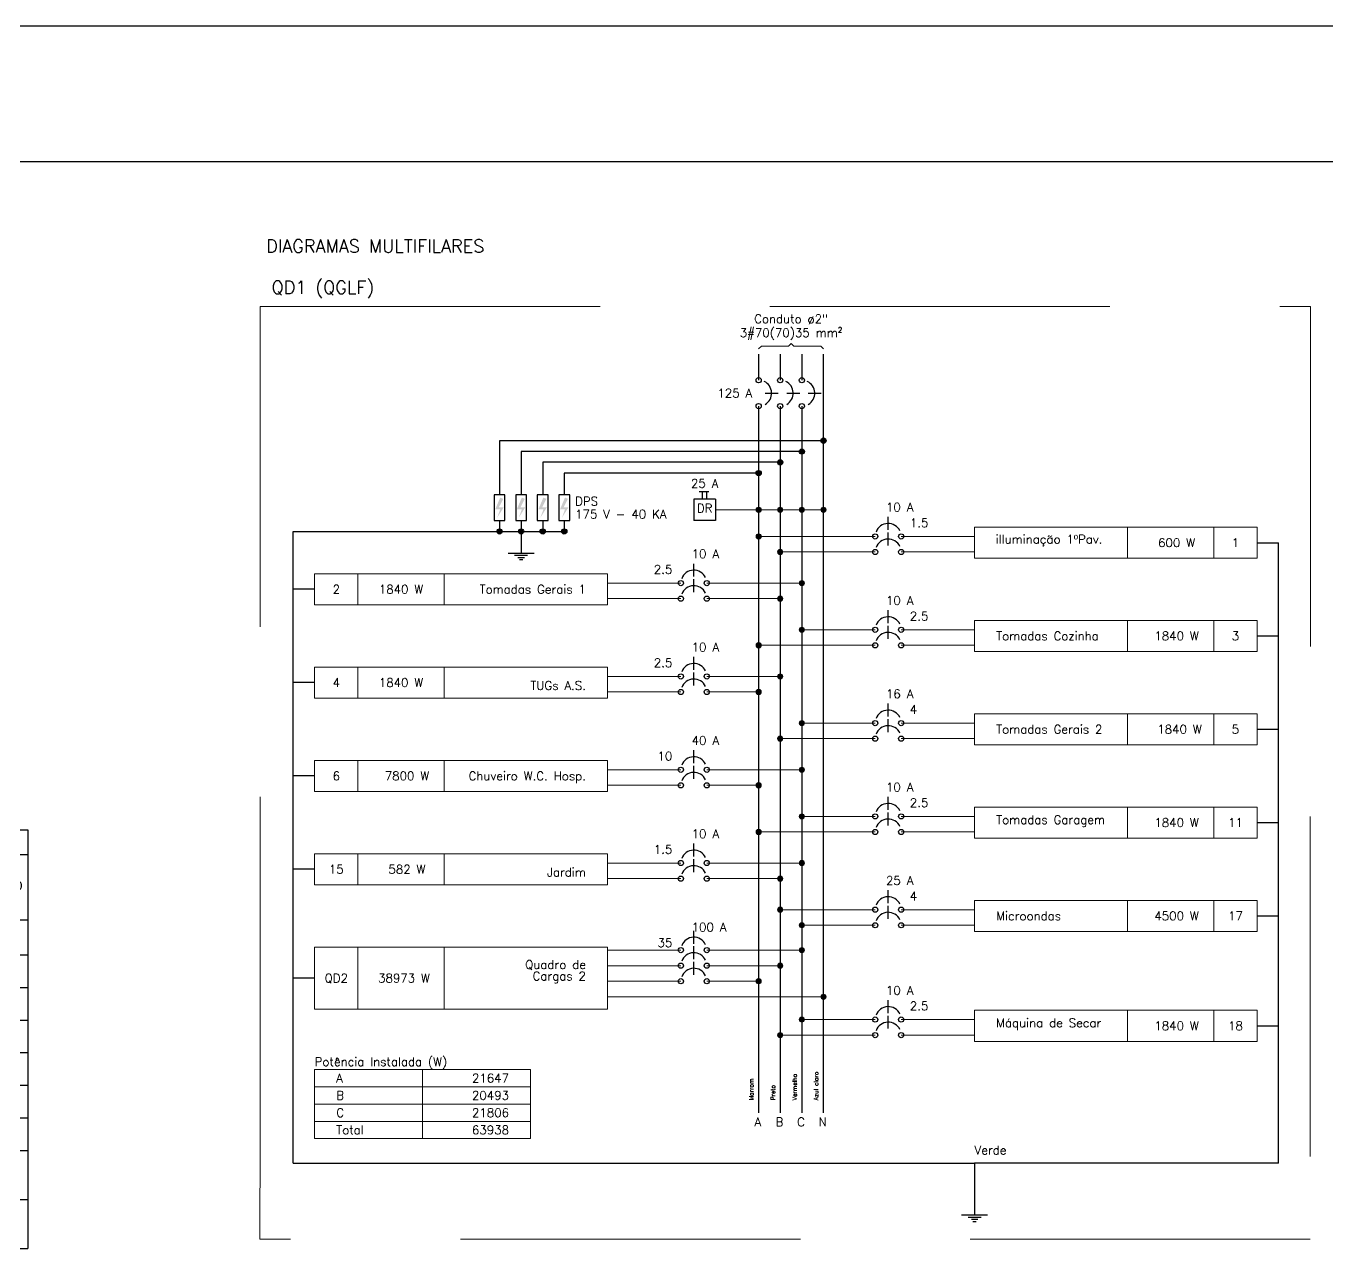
# Model space of a CAD drawing. Header units: metres. Extents: x 134.3 to 218.4, y -41.5 to 17.9.
# Drawn here: x 157.08 to 166.64, y 8.9 to 17.95 of the extents above; entities that cross this region are included whole.
import ezdxf

# ---------------------------------------------------------------- set-up
doc = ezdxf.new("R2010")
doc.units = ezdxf.units.M
doc.header["$MEASUREMENT"] = 0
doc.linetypes.add('Dashed', pattern=[0.75, 0.5, -0.25])
doc.layers.add('A-TEXTO', color=7, linetype='Continuous')
doc.layers.add('FORMATO', color=7, linetype='Continuous')
for name, color, linetype, lineweight in [('DI-Barramento Fase 1', 2, 'Continuous', 30), ('DI-Barramento Fase 2', 2, 'Continuous', 30), ('DI-Barramento Fase 3', 2, 'Continuous', 30), ('DI-Barramento Neutro', 4, 'Continuous', 30), ('DI-Barramento Terra', 3, 'Continuous', 30), ('DI-Disjuntor', 8, 'Continuous', 30), ('DI-Linhas do diagrama', 9, 'Continuous', 20), ('DI-Pontilhado', 7, 'Continuous', 20), ('DI-Textos do diagrama', 7, 'Continuous', 20), ('DI-Título do diagrama', 122, 'Continuous', 30), ('DI-Título do quadro', 122, 'Continuous', 30)]:
    doc.layers.add(name, color=color, linetype=linetype, lineweight=lineweight)
doc.styles.add('Roman', font='romans')
doc.styles.add('RomanD', font='RomanD')
doc.styles.add('ROMANS', font='romans')

# ---------------------------------------------------------------- blocks, each defined once
blk = doc.blocks.new('FOLHA A1')
at = {"layer": 'FORMATO', "color": 2}
blk.add_lwpolyline([(-841, 594), (-841, 0), (0, 0), (0, 594)], close=True, dxfattribs=at)
at = {"layer": 'FORMATO', "color": 6}
blk.add_lwpolyline([(-816, 10), (-10, 10), (-10, 584), (-816, 584)], close=True, dxfattribs=at)
blk = doc.blocks.new('*T115')
at = {"layer": 'A-TEXTO', "color": 0, "linetype": 'ByBlock', "lineweight": -2, "transparency": 16777216}
for p, q in [((0, 0), (19.0549, 0)), ((0, 0), (0, -3.0781)), ((19.0549, 0), (19.0549, -3.0781)), ((0, -0.1813), (19.0549, -0.1813)), ((0.5741, -0.1813), (0.5741, -2.7181)), ((3.2768, -0.1813), (3.2768, -3.0781)), ((4.2768, -0.1813), (4.2768, -3.0781)), ((5.2768, -0.1813), (5.2768, -3.0781)), ((6.2768, -0.1813), (6.2768, -3.0781)), ((7.2768, -0.1813), (7.2768, -3.0781)), ((8.3008, -0.1813), (8.3008, -3.0781)), ((9.3248, -0.1813), (9.3248, -3.0781)), ((10.3488, -0.1813), (10.3488, -3.0781)), ((11.3728, -0.1813), (11.3728, -3.0781)), ((12.3488, -0.1813), (12.3488, -3.0781)), ((13.3728, -0.1813), (13.3728, -3.0781)), ((14.3968, -0.1813), (14.3968, -3.0781)), ((15.4208, -0.1813), (15.4208, -3.0781)), ((16.4448, -0.1813), (16.4448, -3.0781)), ((17.3069, -0.1813), (17.3069, -3.0781)), ((18.1689, -0.1813), (18.1689, -3.0781)), ((0, -0.6613), (19.0549, -0.6613)), ((0, -0.9181), (19.0549, -0.9181)), ((0, -1.1581), (19.0549, -1.1581)), ((0, -1.3981), (19.0549, -1.3981)), ((0, -1.6381), (19.0549, -1.6381)), ((0, -1.8781), (19.0549, -1.8781)), ((0, -2.1181), (19.0549, -2.1181)), ((0, -2.3581), (19.0549, -2.3581)), ((0, -2.7181), (19.0549, -2.7181)), ((0, -3.0781), (19.0549, -3.0781))]:
    blk.add_line(p, q, dxfattribs=at)
at = {"layer": 'A-TEXTO', "color": 0, "transparency": 16777216}
for s, insert, char_height, width, attachment_point in [('QUADRO DE CARGAS 2 (QD2)', (9.5275, -0.0907), 0.1, 19.006915, 5), ('ESQUEMA', (3.7768, -0.4213), 0.072, 0.952, 5), ('MÉTODO DE INSTALAÇÃO', (4.7768, -0.4213), 0.072, 0.952, 5), ('POTÊNCIA (VA)^J', (5.7768, -0.4213), 0.072, 0.952, 5), ('POTÊNCIA (W)', (6.7768, -0.4213), 0.072, 0.952, 5), ('POTÊNCIA A', (8.8128, -0.4213), 0.072, 0.976, 5), ('POTÊNCIA B', (9.8368, -0.4213), 0.072, 0.976, 5), ('POTÊNCIA C', (10.8608, -0.4213), 0.072, 0.976, 5), ('TENSÃO(V)^J', (11.8608, -0.4213), 0.072, 0.928, 5), ('CORRENTE(A)^J', (15.9328, -0.4213), 0.072, 0.976, 5), ('CORRENTE CORRIGIDA (A)', (16.8758, -0.4213), 0.072, 0.814029, 5), ('SEÇÃO DO CABO', (18.6119, -0.4213), 0.072, 0.838029, 5), ('CIRCUITO', (0.2871, -0.4213), 0.072, 0.526124, 5), ('FASES', (7.7888, -0.4213), 0.072, 0.976, 5), ('CORRENTE FASE A', (12.8608, -0.4213), 0.072, 0.976, 5), ('CORRENTE FASE B', (13.8848, -0.4213), 0.072, 0.976, 5), ('CORRENTE FASE C', (14.9088, -0.4213), 0.072, 0.976, 5), ('DISJUNTOR', (17.7379, -0.4213), 0.072, 0.814029, 5), ('7', (0.2871, -0.7897), 0.072, 0.526124, 5), ('TOMADAS QUARTOS SEGUNDO PAVIMENTO^J', (1.9255, -0.7897), 0.072, 2.654705, 5), ('2F+T', (3.7768, -0.7897), 0.072, 0.952, 5), ('B1', (4.7768, -0.7897), 0.072, 0.952, 5), ('2000^J', (5.7768, -0.7897), 0.072, 0.952, 5), ('1840', (6.7768, -0.7897), 0.072, 0.952, 5), ('A+B', (7.7888, -0.7897), 0.072, 0.976, 5), ('920', (8.8128, -0.7897), 0.072, 0.976, 5), ('920', (9.8368, -0.7897), 0.072, 0.976, 5), ('220', (11.8608, -0.7897), 0.072, 0.928, 5), ('9,090909091^J', (12.8608, -0.7897), 0.072, 0.976, 5), ('9,090909091^J', (13.8848, -0.7897), 0.072, 0.976, 5), ('9,090909091^J', (15.9328, -0.7897), 0.072, 0.976, 5), ('14.927600', (16.8758, -0.7897), 0.072, 0.814029, 5), ('10', (17.7379, -0.7897), 0.072, 0.814029, 5), ('2.500000', (18.6119, -0.7897), 0.072, 0.838029, 5), ('B+C', (7.7888, -0.9421), 0.072, 0.976, 2), ('8', (0.2871, -1.0381), 0.072, 0.526124, 5), ('TOMADAS SUITE CASAL^J', (1.9255, -1.0381), 0.072, 2.654705, 5), ('2F+T', (3.7768, -1.0381), 0.072, 0.952, 5), ('B1', (4.7768, -1.0381), 0.072, 0.952, 5), ('2000', (5.7768, -1.0381), 0.072, 0.952, 5), ('1800', (6.7768, -1.0381), 0.072, 0.952, 5), ('900', (9.8368, -1.0381), 0.072, 0.976, 5), ('900', (10.8608, -1.0381), 0.072, 0.976, 5), ('220', (11.8608, -1.0381), 0.072, 0.928, 5), ('9,090909091^J', (13.8848, -1.0381), 0.072, 0.976, 5), ('9,090909091^J', (14.9088, -1.0381), 0.072, 0.976, 5), ('9,090909091^J', (15.9328, -1.0381), 0.072, 0.976, 5), ('14.927600', (16.8758, -1.0381), 0.072, 0.814029, 5), ('10', (17.7379, -1.0381), 0.072, 0.814029, 5), ('2.500000', (18.6119, -1.0381), 0.072, 0.838029, 5), ('9', (0.2871, -1.2781), 0.072, 0.526124, 5), ('CHUVEIRO WC CASAL 1^J', (1.9255, -1.2781), 0.072, 2.654705, 5), ('2F+T', (3.7768, -1.2781), 0.072, 0.952, 5), ('B1', (4.7768, -1.2781), 0.072, 0.952, 5), ('7800^J', (5.7768, -1.2781), 0.072, 0.952, 5), ('7800', (6.7768, -1.2781), 0.072, 0.952, 5), ('A+B', (7.7888, -1.1821), 0.072, 0.976, 2), ('3900', (8.8128, -1.2781), 0.072, 0.976, 5), ('3900', (9.8368, -1.2781), 0.072, 0.976, 5), ('220', (11.8608, -1.2781), 0.072, 0.928, 5), ('35,45454545^J', (12.8608, -1.2781), 0.072, 0.976, 5), ('35,45454545^J', (13.8848, -1.2781), 0.072, 0.976, 5), ('35,45454545^J', (15.9328, -1.2781), 0.072, 0.976, 5), ('40.752300', (16.8758, -1.2781), 0.072, 0.814029, 5), ('40', (17.7379, -1.2781), 0.072, 0.814029, 5), ('10.000000', (18.6119, -1.2781), 0.072, 0.838029, 5), ('B+C', (7.7888, -1.4221), 0.072, 0.976, 2), ('10', (0.2871, -1.5181), 0.072, 0.526124, 5), ('CHUVEIRO WC CASAL 2^J', (1.9255, -1.5181), 0.072, 2.654705, 5), ('2F+T', (3.7768, -1.5181), 0.072, 0.952, 5), ('B1', (4.7768, -1.5181), 0.072, 0.952, 5), ('7800^J', (5.7768, -1.5181), 0.072, 0.952, 5), ('7800', (6.7768, -1.5181), 0.072, 0.952, 5), ('3900', (9.8368, -1.5181), 0.072, 0.976, 5), ('3900', (10.8608, -1.5181), 0.072, 0.976, 5), ('220', (11.8608, -1.5181), 0.072, 0.928, 5), ('35,45454545^J', (13.8848, -1.5181), 0.072, 0.976, 5), ('35,45454545^J', (14.9088, -1.5181), 0.072, 0.976, 5), ('35,45454545^J', (15.9328, -1.5181), 0.072, 0.976, 5), ('40.752300', (16.8758, -1.5181), 0.072, 0.814029, 5), ('40', (17.7379, -1.5181), 0.072, 0.814029, 5), ('10.000000', (18.6119, -1.5181), 0.072, 0.838029, 5), ('12', (0.2871, -1.7581), 0.072, 0.526124, 5), ('BANHEIRA WC CASAL^J', (1.9255, -1.7581), 0.072, 2.654705, 5), ('2F+T', (3.7768, -1.7581), 0.072, 0.952, 5), ('4000^J', (5.7768, -1.7581), 0.072, 0.952, 5), ('3680', (6.7768, -1.7581), 0.072, 0.952, 5), ('C+A', (7.7888, -1.6621), 0.072, 0.976, 2), ('1840', (8.8128, -1.7581), 0.072, 0.976, 5), ('1840', (10.8608, -1.7581), 0.072, 0.976, 5), ('220', (11.8608, -1.7581), 0.072, 0.928, 5), ('18,18181818^J', (12.8608, -1.7581), 0.072, 0.976, 5), ('18,18181818^J', (14.9088, -1.7581), 0.072, 0.976, 5), ('18,18181818^J', (15.9328, -1.7581), 0.072, 0.976, 5), ('20.898600', (16.8758, -1.7581), 0.072, 0.814029, 5), ('20', (17.7379, -1.7581), 0.072, 0.814029, 5), ('2.500000', (18.6119, -1.7581), 0.072, 0.838029, 5), ('B1', (4.7768, -1.7581), 0.072, 0.952, 5), ('C+A', (7.7888, -1.9021), 0.072, 0.976, 2), ('13', (0.2871, -1.9981), 0.072, 0.526124, 5), ('CHUVEIRO WC SUITE 1', (1.9255, -1.9981), 0.072, 2.654705, 5), ('2F+T', (3.7768, -1.9981), 0.072, 0.952, 5), ('B1', (4.7768, -1.9981), 0.072, 0.952, 5), ('7800^J', (5.7768, -1.9981), 0.072, 0.952, 5), ('7800', (6.7768, -1.9981), 0.072, 0.952, 5), ('3900', (8.8128, -1.9981), 0.072, 0.976, 5), ('3900', (10.8608, -1.9981), 0.072, 0.976, 5), ('220', (11.8608, -1.9981), 0.072, 0.928, 5), ('35,45454545', (12.8608, -1.9981), 0.072, 0.976, 5), ('35,45454545', (14.9088, -1.9981), 0.072, 0.976, 5), ('35,45454545', (15.9328, -1.9981), 0.072, 0.976, 5), ('40.752300', (16.8758, -1.9981), 0.072, 0.814029, 5), ('40', (17.7379, -1.9981), 0.072, 0.814029, 5), ('10.000000', (18.6119, -1.9981), 0.072, 0.838029, 5), ('A+B', (7.7888, -2.1421), 0.072, 0.976, 2), ('35,45454545^J', (12.8608, -2.2381), 0.072, 0.976, 5), ('35,45454545^J', (13.8848, -2.2381), 0.072, 0.976, 5), ('35,45454545^J', (15.9328, -2.2381), 0.072, 0.976, 5), ('14', (0.2871, -2.2381), 0.072, 0.526124, 5), ('CHUVEIRO WC SUITE 2^J', (1.9255, -2.2381), 0.072, 2.654705, 5), ('2F+T', (3.7768, -2.2381), 0.072, 0.952, 5), ('B1', (4.7768, -2.2381), 0.072, 0.952, 5), ('7800^J', (5.7768, -2.2381), 0.072, 0.952, 5), ('7800', (6.7768, -2.2381), 0.072, 0.952, 5), ('3900', (8.8128, -2.2381), 0.072, 0.976, 5), ('3900', (9.8368, -2.2381), 0.072, 0.976, 5), ('220', (11.8608, -2.2381), 0.072, 0.928, 5), ('40.752300', (16.8758, -2.2381), 0.072, 0.814029, 5), ('40', (17.7379, -2.2381), 0.072, 0.814029, 5), ('10.000000', (18.6119, -2.2381), 0.072, 0.838029, 5), ('B+C', (7.7888, -2.3821), 0.072, 0.976, 2), ('ILUMINAÇÃO SEGUNDO PAVIMENTO', (1.9255, -2.5381), 0.072, 2.654705, 5), ('16', (0.2871, -2.5381), 0.072, 0.526124, 5), ('2F+T', (3.7768, -2.5381), 0.072, 0.952, 5), ('B1', (4.7768, -2.5381), 0.072, 0.952, 5), ('906', (5.7768, -2.5381), 0.072, 0.952, 5), ('453', (6.7768, -2.5381), 0.072, 0.952, 5), ('227', (8.8128, -2.5381), 0.072, 0.976, 5), ('227', (9.8368, -2.5381), 0.072, 0.976, 5), ('220', (11.8608, -2.5381), 0.072, 0.928, 5), ('4.118181818^J', (12.8608, -2.5381), 0.072, 0.976, 5), ('4.118181818^J', (13.8848, -2.5381), 0.072, 0.976, 5), ('4.118181818^J', (15.9328, -2.5381), 0.072, 0.976, 5), ('4.733500', (16.8758, -2.5381), 0.072, 0.814029, 5), ('10', (17.7379, -2.5381), 0.072, 0.814029, 5), ('1.500000', (18.6119, -2.5381), 0.072, 0.838029, 5), ('TOTAL', (1.6384, -2.8981), 0.072, 3.228829, 5), ('40106', (5.7768, -2.8981), 0.072, 0.952, 5), ('38973', (6.7768, -2.8981), 0.072, 0.952, 5), ('14687', (8.8128, -2.8981), 0.072, 0.976, 5), ('13747', (9.8368, -2.8981), 0.072, 0.976, 5), ('10540', (10.8608, -2.8981), 0.072, 0.976, 5), ('220', (11.8608, -2.8981), 0.072, 0.928, 5), ('167.7545', (12.8608, -2.8981), 0.072, 0.976, 5), ('128.6636', (13.8848, -2.8981), 0.072, 0.976, 5), ('98.1818', (14.9088, -2.8981), 0.072, 0.976, 5), ('182.3', (15.9328, -2.8981), 0.072, 0.976, 5), ('100', (17.7379, -2.8981), 0.072, 0.814029, 5), ('35', (18.6119, -2.8981), 0.072, 0.838029, 5), ('-', (16.8758, -2.8981), 0.072, 0.814029, 5)]:
    blk.add_mtext(s, dxfattribs=dict(at, insert=insert, char_height=char_height, width=width, attachment_point=attachment_point))
at = {"layer": 'A-TEXTO', "color": 0, "transparency": 16777216, "insert": (1.9255, -0.4213), "char_height": 0.072, "width": 2.654705, "attachment_point": 5, "style": 'Roman'}
blk.add_mtext('DESCRIÇÃO', dxfattribs=at)

msp = doc.modelspace()

# ---------------------------------------------------------------- hatches: boundary and pattern name
at = {"layer": 'DI-Textos do diagrama', "linetype": 'Continuous'}
for points in [[(160.5688, 14.4806), (160.591, 14.4711), (160.5592, 14.4082), (160.5942, 14.4082), (160.5465, 14.3319), (160.5688, 14.3929), (160.5322, 14.3929), (160.5688, 14.4806)], [(160.7276, 14.4806), (160.7498, 14.4711), (160.7181, 14.4082), (160.753, 14.4082), (160.7054, 14.3319), (160.7276, 14.3929), (160.6911, 14.3929), (160.7276, 14.4806)], [(160.8865, 14.4806), (160.9087, 14.4711), (160.8769, 14.4082), (160.9119, 14.4082), (160.8642, 14.3319), (160.8865, 14.3929), (160.8499, 14.3929), (160.8865, 14.4806)], [(161.0453, 14.4806), (161.0675, 14.4711), (161.0358, 14.4082), (161.0707, 14.4082), (161.0231, 14.3319), (161.0453, 14.3929), (161.0088, 14.3929), (161.0453, 14.4806)]]:
    msp.add_hatch(color=256, dxfattribs=at).paths.add_polyline_path(points)

# ---------------------------------------------------------------- linework, layer by layer
at = {"layer": 'DI-Barramento Fase 1', "linetype": 'Continuous'}
for p, q in [((162.4702, 15.5341), (162.4702, 15.3435)), ((162.4702, 15.1529), (162.4702, 9.9572))]:
    msp.add_line(p, q, dxfattribs=at)
at = {"layer": 'DI-Barramento Fase 2', "linetype": 'Continuous'}
for p, q in [((162.629, 15.5341), (162.629, 15.3435)), ((162.629, 15.1529), (162.629, 9.9572))]:
    msp.add_line(p, q, dxfattribs=at)
at = {"layer": 'DI-Barramento Fase 3', "linetype": 'Continuous'}
for p, q in [((162.7879, 15.5341), (162.7879, 15.3435)), ((162.7879, 15.1529), (162.7879, 9.9572))]:
    msp.add_line(p, q, dxfattribs=at)
at = {"layer": 'DI-Barramento Neutro', "linetype": 'Continuous'}
msp.add_line((162.9467, 9.9572), (162.9467, 15.5341), dxfattribs=at)
at = {"layer": 'DI-Barramento Terra', "linetype": 'Continuous'}
for p, q in [((162.9467, 14.8987), (160.564, 14.8987)), ((160.564, 14.8987), (160.564, 14.5016)), ((162.7879, 14.8193), (160.7228, 14.8193)), ((160.7228, 14.8193), (160.7228, 14.5016)), ((162.629, 14.7399), (160.8817, 14.7399)), ((160.8817, 14.7399), (160.8817, 14.5016)), ((162.4702, 14.6604), (161.0405, 14.6604)), ((161.0405, 14.6604), (161.0405, 14.5016)), ((160.564, 14.311), (160.564, 14.2315)), ((160.7228, 14.311), (160.7228, 14.2315)), ((160.8817, 14.311), (160.8817, 14.2315)), ((161.0405, 14.311), (161.0405, 14.2315)), ((159.0454, 14.2315), (161.0405, 14.2315)), ((159.0454, 9.5868), (159.0454, 14.2315)), ((160.7228, 14.2315), (160.7228, 14.0727)), ((160.6275, 14.0727), (160.8182, 14.0727)), ((166.1365, 14.1489), (166.2953, 14.1489)), ((166.2953, 9.5868), (166.2953, 14.1489)), ((160.6752, 14.0568), (160.7705, 14.0568)), ((160.699, 14.0409), (160.7467, 14.0409)), ((160.7109, 14.025), (160.7348, 14.025)), ((159.2042, 13.8058), (159.0454, 13.8058)), ((166.1365, 13.4627), (166.2953, 13.4627)), ((159.2042, 13.1196), (159.0454, 13.1196)), ((166.1365, 12.7765), (166.2953, 12.7765)), ((159.2042, 12.4334), (159.0454, 12.4334)), ((166.1365, 12.0902), (166.2953, 12.0902)), ((159.2042, 11.7471), (159.0454, 11.7471)), ((166.1365, 11.404), (166.2953, 11.404)), ((159.2042, 10.9465), (159.0454, 10.9465)), ((166.1363, 10.5962), (166.2952, 10.5962)), ((159.0454, 9.5868), (164.0587, 9.5868)), ((164.0587, 9.5868), (164.0587, 9.2055)), ((166.2953, 9.5868), (164.0587, 9.5868)), ((163.9634, 9.2055), (164.154, 9.2055)), ((164.011, 9.1897), (164.1064, 9.1897)), ((164.0349, 9.1738), (164.0825, 9.1738)), ((164.0468, 9.1579), (164.0706, 9.1579))]:
    msp.add_line(p, q, dxfattribs=at)
at = {"layer": 'DI-Barramento Terra', "linetype": 'Continuous', "const_width": 0.0191}
for points in [[(162.7974, 14.8193, 1), (162.7784, 14.8193, 1)], [(162.9563, 14.8987, 1), (162.9372, 14.8987, 1)], [(162.6386, 14.7399, 1), (162.6195, 14.7399, 1)], [(162.4797, 14.6604, 1), (162.4607, 14.6604, 1)], [(160.5735, 14.2315, 1), (160.5545, 14.2315, 1)], [(160.7324, 14.2315, 1), (160.7133, 14.2315, 1)], [(160.8912, 14.2315, 1), (160.8722, 14.2315, 1)], [(161.0501, 14.2315, 1), (161.031, 14.2315, 1)]]:
    msp.add_lwpolyline(points, format="xyb", close=True, dxfattribs=at)
at = {"layer": 'DI-Barramento Terra', "linetype": 'Continuous'}
for centre in [(162.7879, 14.8193), (162.9467, 14.8987), (162.629, 14.7399), (162.4702, 14.6604), (160.564, 14.2315), (160.7228, 14.2315), (160.8817, 14.2315), (161.0405, 14.2315)]:
    msp.add_circle(centre, 0.0191, dxfattribs=at)
at = {"layer": 'DI-Disjuntor', "linetype": 'Continuous'}
for p, q in [((162.5179, 15.2482), (162.6132, 15.2482)), ((162.6767, 15.2482), (162.772, 15.2482)), ((162.8356, 15.2482), (162.9309, 15.2482)), ((161.9936, 14.4698), (161.9936, 14.311)), ((162.1525, 14.4698), (161.9936, 14.4698)), ((162.0334, 14.5254), (162.1048, 14.5254)), ((162.0572, 14.4698), (162.0572, 14.5254)), ((162.0889, 14.4698), (162.0889, 14.5254)), ((162.1525, 14.4698), (162.1525, 14.311)), ((162.1525, 14.311), (161.9936, 14.311)), ((163.4233, 14.2423), (163.4233, 14.3377)), ((163.4233, 14.128), (163.4233, 14.2233)), ((161.9936, 13.8992), (161.9936, 13.9945)), ((161.9936, 13.7849), (161.9936, 13.8802)), ((163.4233, 13.5561), (163.4233, 13.6514)), ((163.4233, 13.4417), (163.4233, 13.5371)), ((161.9936, 13.213), (161.9936, 13.3083)), ((161.9936, 13.0986), (161.9936, 13.1939)), ((163.4233, 12.8699), (163.4233, 12.9652)), ((163.4233, 12.7555), (163.4233, 12.8508)), ((161.9936, 12.5268), (161.9936, 12.6221)), ((161.9936, 12.4124), (161.9936, 12.5077)), ((163.4233, 12.1837), (163.4233, 12.279)), ((163.4233, 12.0693), (163.4233, 12.1646)), ((161.9936, 11.8405), (161.9936, 11.9359)), ((161.9936, 11.7262), (161.9936, 11.8215)), ((163.4233, 11.4974), (163.4233, 11.5927)), ((163.4233, 11.383), (163.4233, 11.4784)), ((161.9936, 11.2), (161.9936, 11.2954)), ((161.9936, 11.0857), (161.9936, 11.181)), ((161.9936, 10.9713), (161.9936, 11.0666)), ((163.4232, 10.6897), (163.4232, 10.785)), ((163.4232, 10.5753), (163.4232, 10.6706))]:
    msp.add_line(p, q, dxfattribs=at)
for points in [[(160.5243, 14.5016), (160.5243, 14.311), (160.6037, 14.311), (160.6037, 14.5016), (160.5243, 14.5016)], [(160.6831, 14.5016), (160.6831, 14.311), (160.7626, 14.311), (160.7626, 14.5016), (160.6831, 14.5016)], [(160.842, 14.5016), (160.842, 14.311), (160.9214, 14.311), (160.9214, 14.5016), (160.842, 14.5016)], [(161.0008, 14.5016), (161.0008, 14.311), (161.0803, 14.311), (161.0803, 14.5016), (161.0008, 14.5016)]]:
    msp.add_lwpolyline(points, close=True, dxfattribs=at)
for centre in [(162.4702, 15.3435), (162.629, 15.3435), (162.7879, 15.3435), (162.4702, 15.1529), (162.629, 15.1529), (162.7879, 15.1529), (163.328, 14.1947), (163.5186, 14.1947), (163.328, 14.0803), (163.5186, 14.0803), (161.8983, 13.8516), (162.0889, 13.8516), (161.8983, 13.7372), (162.0889, 13.7372), (163.328, 13.5085), (163.5186, 13.5085), (163.328, 13.3941), (163.5186, 13.3941), (161.8983, 13.1653), (162.0889, 13.1653), (161.8983, 13.051), (162.0889, 13.051), (163.328, 12.8222), (163.5186, 12.8222), (163.328, 12.7078), (163.5186, 12.7078), (161.8983, 12.4791), (162.0889, 12.4791), (161.8983, 12.3647), (162.0889, 12.3647), (163.328, 12.136), (163.5186, 12.136), (163.328, 12.0216), (163.5186, 12.0216), (161.8983, 11.7929), (162.0889, 11.7929), (161.8983, 11.6785), (162.0889, 11.6785), (163.328, 11.4498), (163.5186, 11.4498), (163.328, 11.3354), (163.5186, 11.3354), (161.8983, 11.1524), (162.0889, 11.1524), (161.8983, 11.038), (162.0889, 11.038), (161.8983, 10.9237), (162.0889, 10.9237), (163.3279, 10.642), (163.5185, 10.642), (163.3279, 10.5276), (163.5185, 10.5276)]:
    msp.add_circle(centre, 0.0191, dxfattribs=at)
for centre, start, end in [((162.4702, 15.2482), 300, 65), ((162.629, 15.2482), 300, 65), ((162.7879, 15.2482), 300, 65), ((163.4233, 14.1947), 25, 160), ((163.4233, 14.0803), 25, 160), ((161.9936, 13.8516), 25, 160), ((161.9936, 13.7372), 25, 160), ((163.4233, 13.5085), 25, 160), ((163.4233, 13.3941), 25, 160), ((161.9936, 13.1653), 25, 160), ((161.9936, 13.051), 25, 160), ((163.4233, 12.8222), 25, 160), ((163.4233, 12.7078), 25, 160), ((161.9936, 12.4791), 25, 160), ((161.9936, 12.3647), 25, 160), ((163.4233, 12.136), 25, 160), ((163.4233, 12.0216), 25, 160), ((161.9936, 11.7929), 25, 160), ((161.9936, 11.6785), 25, 160), ((163.4233, 11.4498), 25, 160), ((163.4233, 11.3354), 25, 160), ((161.9936, 11.1524), 25, 160), ((161.9936, 11.038), 25, 160), ((161.9936, 10.9237), 25, 160), ((163.4232, 10.642), 25, 160), ((163.4232, 10.5276), 25, 160)]:
    msp.add_arc(centre, 0.0953, start, end, dxfattribs=at)
at = {"layer": 'DI-Linhas do diagrama', "linetype": 'Continuous'}
for p, q in [((162.4702, 14.3904), (162.1525, 14.3904)), ((162.4702, 14.3904), (162.9467, 14.3904)), ((165.1834, 14.0346), (165.1834, 14.2633)), ((165.8188, 14.0346), (165.8188, 14.2633)), ((162.4702, 14.1947), (163.328, 14.1947)), ((163.5186, 14.1947), (164.0587, 14.1947)), ((162.629, 14.0803), (163.328, 14.0803)), ((163.5186, 14.0803), (164.0587, 14.0803)), ((159.5219, 13.6915), (159.5219, 13.9202)), ((160.1573, 13.6915), (160.1573, 13.9202)), ((161.3582, 13.8516), (161.8983, 13.8516)), ((162.7879, 13.8516), (162.0889, 13.8516)), ((161.3582, 13.7372), (161.8983, 13.7372)), ((162.629, 13.7372), (162.0889, 13.7372)), ((162.7879, 13.5085), (163.328, 13.5085)), ((163.5186, 13.5085), (164.0587, 13.5085)), ((165.1834, 13.3483), (165.1834, 13.5771)), ((165.8188, 13.3483), (165.8188, 13.5771)), ((162.4702, 13.3941), (163.328, 13.3941)), ((163.5186, 13.3941), (164.0587, 13.3941)), ((159.5219, 13.0052), (159.5219, 13.234)), ((160.1573, 13.0052), (160.1573, 13.234)), ((161.3582, 13.1653), (161.8983, 13.1653)), ((162.629, 13.1653), (162.0889, 13.1653)), ((161.3582, 13.051), (161.8983, 13.051)), ((162.4702, 13.051), (162.0889, 13.051)), ((162.7879, 12.8222), (163.328, 12.8222)), ((163.5186, 12.8222), (164.0587, 12.8222)), ((165.1834, 12.6621), (165.1834, 12.8908)), ((165.8188, 12.6621), (165.8188, 12.8908)), ((162.629, 12.7078), (163.328, 12.7078)), ((163.5186, 12.7078), (164.0587, 12.7078)), ((159.5219, 12.319), (159.5219, 12.5477)), ((160.1573, 12.319), (160.1573, 12.5477)), ((161.3582, 12.4791), (161.8983, 12.4791)), ((162.7879, 12.4791), (162.0889, 12.4791)), ((161.3582, 12.3647), (161.8983, 12.3647)), ((162.4702, 12.3647), (162.0889, 12.3647)), ((165.1834, 11.9759), (165.1834, 12.2046)), ((165.8188, 11.9759), (165.8188, 12.2046)), ((162.7879, 12.136), (163.328, 12.136)), ((163.5186, 12.136), (164.0587, 12.136)), ((162.4702, 12.0216), (163.328, 12.0216)), ((163.5186, 12.0216), (164.0587, 12.0216)), ((159.5219, 11.6328), (159.5219, 11.8615)), ((160.1573, 11.6328), (160.1573, 11.8615)), ((161.3582, 11.7929), (161.8983, 11.7929)), ((162.7879, 11.7929), (162.0889, 11.7929)), ((161.3582, 11.6785), (161.8983, 11.6785)), ((162.629, 11.6785), (162.0889, 11.6785)), ((165.1834, 11.2897), (165.1834, 11.5184)), ((165.8188, 11.2897), (165.8188, 11.5184)), ((162.629, 11.4498), (163.328, 11.4498)), ((163.5186, 11.4498), (164.0587, 11.4498)), ((162.7879, 11.3354), (163.328, 11.3354)), ((163.5186, 11.3354), (164.0587, 11.3354)), ((159.5219, 10.7178), (159.5219, 11.1753)), ((160.1573, 10.7178), (160.1573, 11.1753)), ((161.3582, 11.1524), (161.8983, 11.1524)), ((162.7879, 11.1524), (162.0889, 11.1524)), ((161.3582, 11.038), (161.8983, 11.038)), ((162.629, 11.038), (162.0889, 11.038)), ((161.3582, 10.9237), (161.8983, 10.9237)), ((162.4702, 10.9237), (162.0889, 10.9237)), ((161.3582, 10.8093), (162.9467, 10.8093)), ((165.1832, 10.4819), (165.1832, 10.7106)), ((165.8186, 10.4819), (165.8186, 10.7106)), ((162.7878, 10.642), (163.3279, 10.642)), ((163.5185, 10.642), (164.0586, 10.642)), ((162.6289, 10.5276), (163.3279, 10.5276)), ((163.5185, 10.5276), (164.0586, 10.5276)), ((159.9985, 10.1477), (159.9985, 10.2748)), ((159.9985, 10.0206), (159.9985, 10.1477)), ((159.9985, 9.8936), (159.9985, 10.0206)), ((159.9985, 9.7665), (159.9985, 9.8936))]:
    msp.add_line(p, q, dxfattribs=at)
at = {"layer": 'DI-Linhas do diagrama', "linetype": 'Continuous', "const_width": 0.0191}
for points in [[(162.4797, 14.3904, 1), (162.4607, 14.3904, 1)], [(162.6386, 14.3904, 1), (162.6195, 14.3904, 1)], [(162.7974, 14.3904, 1), (162.7784, 14.3904, 1)], [(162.9563, 14.3904, 1), (162.9372, 14.3904, 1)], [(162.4797, 14.1947, 1), (162.4607, 14.1947, 1)], [(162.6386, 14.0803, 1), (162.6195, 14.0803, 1)], [(162.7974, 13.8516, 1), (162.7784, 13.8516, 1)], [(162.6386, 13.7372, 1), (162.6195, 13.7372, 1)], [(162.7974, 13.5085, 1), (162.7784, 13.5085, 1)], [(162.4797, 13.3941, 1), (162.4607, 13.3941, 1)], [(162.6386, 13.1653, 1), (162.6195, 13.1653, 1)], [(162.4797, 13.051, 1), (162.4607, 13.051, 1)], [(162.7974, 12.8222, 1), (162.7784, 12.8222, 1)], [(162.6386, 12.7078, 1), (162.6195, 12.7078, 1)], [(162.7974, 12.4791, 1), (162.7784, 12.4791, 1)], [(162.4797, 12.3647, 1), (162.4607, 12.3647, 1)], [(162.7974, 12.136, 1), (162.7784, 12.136, 1)], [(162.4797, 12.0216, 1), (162.4607, 12.0216, 1)], [(162.7974, 11.7929, 1), (162.7784, 11.7929, 1)], [(162.6386, 11.6785, 1), (162.6195, 11.6785, 1)], [(162.6386, 11.4498, 1), (162.6195, 11.4498, 1)], [(162.7974, 11.3354, 1), (162.7784, 11.3354, 1)], [(162.7974, 11.1524, 1), (162.7784, 11.1524, 1)], [(162.6386, 11.038, 1), (162.6195, 11.038, 1)], [(162.4797, 10.9237, 1), (162.4607, 10.9237, 1)], [(162.9563, 10.8093, 1), (162.9372, 10.8093, 1)], [(162.7973, 10.642, 1), (162.7782, 10.642, 1)], [(162.6385, 10.5276, 1), (162.6194, 10.5276, 1)]]:
    msp.add_lwpolyline(points, format="xyb", close=True, dxfattribs=at)
at = {"layer": 'DI-Linhas do diagrama', "linetype": 'Continuous'}
for points in [[(164.0587, 14.0346), (164.0587, 14.2633), (166.1365, 14.2633), (166.1365, 14.0346), (164.0587, 14.0346)], [(159.2042, 13.6915), (159.2042, 13.9202), (161.3582, 13.9202), (161.3582, 13.6915), (159.2042, 13.6915)], [(164.0587, 13.3483), (164.0587, 13.5771), (166.1365, 13.5771), (166.1365, 13.3483), (164.0587, 13.3483)], [(159.2042, 13.0052), (159.2042, 13.234), (161.3582, 13.234), (161.3582, 13.0052), (159.2042, 13.0052)], [(164.0587, 12.6621), (164.0587, 12.8908), (166.1365, 12.8908), (166.1365, 12.6621), (164.0587, 12.6621)], [(159.2042, 12.319), (159.2042, 12.5477), (161.3582, 12.5477), (161.3582, 12.319), (159.2042, 12.319)], [(164.0587, 11.9759), (164.0587, 12.2046), (166.1365, 12.2046), (166.1365, 11.9759), (164.0587, 11.9759)], [(159.2042, 11.6328), (159.2042, 11.8615), (161.3582, 11.8615), (161.3582, 11.6328), (159.2042, 11.6328)], [(164.0587, 11.2897), (164.0587, 11.5184), (166.1365, 11.5184), (166.1365, 11.2897), (164.0587, 11.2897)], [(159.2042, 10.7178), (159.2042, 11.1753), (161.3582, 11.1753), (161.3582, 10.7178), (159.2042, 10.7178)], [(164.0586, 10.4819), (164.0586, 10.7106), (166.1363, 10.7106), (166.1363, 10.4819), (164.0586, 10.4819)], [(159.2042, 10.1477), (159.2042, 10.2748), (160.7927, 10.2748), (160.7927, 10.1477), (159.2042, 10.1477)], [(159.2042, 10.0206), (159.2042, 10.1477), (160.7927, 10.1477), (160.7927, 10.0206), (159.2042, 10.0206)], [(159.2042, 9.8936), (159.2042, 10.0206), (160.7927, 10.0206), (160.7927, 9.8936), (159.2042, 9.8936)], [(159.2042, 9.7665), (159.2042, 9.8936), (160.7927, 9.8936), (160.7927, 9.7665), (159.2042, 9.7665)]]:
    msp.add_lwpolyline(points, close=True, dxfattribs=at)
for centre in [(162.4702, 14.3904), (162.629, 14.3904), (162.7879, 14.3904), (162.9467, 14.3904), (162.4702, 14.1947), (162.629, 14.0803), (162.7879, 13.8516), (162.629, 13.7372), (162.7879, 13.5085), (162.4702, 13.3941), (162.629, 13.1653), (162.4702, 13.051), (162.7879, 12.8222), (162.629, 12.7078), (162.7879, 12.4791), (162.4702, 12.3647), (162.7879, 12.136), (162.4702, 12.0216), (162.7879, 11.7929), (162.629, 11.6785), (162.629, 11.4498), (162.7879, 11.3354), (162.7879, 11.1524), (162.629, 11.038), (162.4702, 10.9237), (162.9467, 10.8093), (162.7878, 10.642), (162.6289, 10.5276)]:
    msp.add_circle(centre, 0.0191, dxfattribs=at)
at = {"layer": 'DI-Pontilhado', "linetype": 'Dashed', "ltscale": 5}
msp.add_lwpolyline([(158.8033, 9.7798), (158.8033, 15.886), (166.5297, 15.886), (166.5269, 9.0265), (158.8004, 9.0265)], close=True, dxfattribs=at)
at = {"layer": 'DI-Textos do diagrama', "linetype": 'Continuous'}
for p, q in [((162.4702, 15.5738), (162.49, 15.5937)), ((162.49, 15.5937), (162.6886, 15.5937)), ((162.6886, 15.5937), (162.7085, 15.6135)), ((162.7085, 15.6135), (162.7283, 15.5937)), ((162.7283, 15.5937), (162.9269, 15.5937)), ((162.9269, 15.5937), (162.9467, 15.5738))]:
    msp.add_line(p, q, dxfattribs=at)

# ---------------------------------------------------------------- block references
at = {"xscale": 0.1, "yscale": 0.1, "zscale": 0.1}
msp.add_blockref('FOLHA A1', (218.4265, -41.4518), dxfattribs=at)
msp.add_blockref('*T115', (138.0404, 12.0369))

# ---------------------------------------------------------------- texts
at = {"layer": 'DI-Barramento Fase 1', "insert": (162.4324, 10.048), "char_height": 0.03177, "width": 0.228744, "attachment_point": 7, "rotation": 90.00021, "line_spacing_factor": 0.798, "style": 'RomanD'}
msp.add_mtext('Marrom', dxfattribs=at)
at = {"layer": 'DI-Barramento Fase 1', "insert": (162.4639, 9.8575), "char_height": 0.0635, "width": 0.076248, "attachment_point": 8, "line_spacing_factor": 0.798, "style": 'RomanD'}
msp.add_mtext('A', dxfattribs=at)
at = {"layer": 'DI-Barramento Fase 2', "insert": (162.5911, 10.048), "char_height": 0.03177, "width": 0.19062, "attachment_point": 7, "rotation": 90.00021, "line_spacing_factor": 0.798, "style": 'RomanD'}
msp.add_mtext('Preto', dxfattribs=at)
at = {"layer": 'DI-Barramento Fase 2', "insert": (162.6229, 9.8575), "char_height": 0.0635, "width": 0.076248, "attachment_point": 8, "line_spacing_factor": 0.798, "style": 'RomanD'}
msp.add_mtext('B', dxfattribs=at)
at = {"layer": 'DI-Barramento Fase 3', "insert": (162.7501, 10.048), "char_height": 0.03177, "width": 0.304992, "attachment_point": 7, "rotation": 90.00021, "line_spacing_factor": 0.798, "style": 'RomanD'}
msp.add_mtext('Vermelho', dxfattribs=at)
at = {"layer": 'DI-Barramento Fase 3', "insert": (162.7819, 9.8575), "char_height": 0.0635, "width": 0.076248, "attachment_point": 8, "line_spacing_factor": 0.798, "style": 'RomanD'}
msp.add_mtext('C', dxfattribs=at)
at = {"layer": 'DI-Barramento Neutro', "color": 2, "insert": (162.9088, 10.048), "char_height": 0.03177, "width": 0.38124, "attachment_point": 7, "rotation": 90.00021, "line_spacing_factor": 0.798, "style": 'RomanD'}
msp.add_mtext('Azul claro', dxfattribs=at)
at = {"layer": 'DI-Barramento Neutro', "color": 2, "insert": (162.9406, 9.8575), "char_height": 0.0635, "width": 0.076248, "attachment_point": 8, "line_spacing_factor": 0.798, "style": 'RomanD'}
msp.add_mtext('N', dxfattribs=at)
at = {"layer": 'DI-Barramento Terra', "linetype": 'Continuous', "insert": (164.0588, 9.6504), "char_height": 0.06354, "width": 0.38124, "attachment_point": 7, "line_spacing_factor": 0.798, "style": 'RomanD'}
msp.add_mtext('Verde', dxfattribs=at)
at = {"layer": 'DI-Disjuntor', "insert": (162.0731, 14.3706), "char_height": 0.06354, "width": 0.152496, "attachment_point": 8, "line_spacing_factor": 0.798, "style": 'RomanD'}
msp.add_mtext('DR', dxfattribs=at)
at = {"layer": 'DI-Linhas do diagrama', "line_spacing_factor": 0.798, "style": 'RomanD'}
for s, insert, char_height, width, attachment_point in [('A', (159.3632, 10.1794), 0.0635, 0.076248, 7), (' 21647', (160.6337, 10.1794), 0.06354, 0.457488, 9), ('B', (159.3632, 10.0525), 0.0635, 0.076248, 7), ('20493', (160.6337, 10.0525), 0.06354, 0.457488, 9), ('C', (159.3632, 9.9253), 0.0635, 0.076248, 7), ('21806', (160.6337, 9.9253), 0.06354, 0.457488, 9), ('Total', (159.3632, 9.7984), 0.06354, 0.38124, 7), (' 63938', (160.6337, 9.7984), 0.06354, 0.457488, 9)]:
    msp.add_mtext(s, dxfattribs=dict(at, insert=insert, char_height=char_height, width=width, attachment_point=attachment_point))
at = {"layer": 'DI-Textos do diagrama', "line_spacing_factor": 0.798, "style": 'ROMANS'}
for s, insert, char_height, width, attachment_point in [('Conduto ø2"', (162.7085, 15.7566), 0.06354, 0.838728, 8), ('3#70(70)35 mm²', (162.7085, 15.64), 0.06354, 1.067472, 8), ('125 A', (162.4226, 15.2166), 0.06354, 0.38124, 9), ('25 A', (162.0731, 14.5533), 0.06354, 0.304992, 8), ('DPS', (161.12, 14.4222), 0.06354, 0.228744, 7), ('    10 A', (163.2326, 14.3778), 0.06354, 0.609984, 7), ('175 V - 40 KA', (161.12, 14.3268), 0.06354, 0.991224, 7), ('1.5', (163.5821, 14.2635), 0.06354, 0.228744, 7), ('iIluminação 1ºPav.', (164.2144, 14.1244), 0.06354, 1.296216, 7), ('  600 W', (165.5009, 14.1171), 0.06354, 0.609984, 8), ('1', (165.9776, 14.1171), 0.0635, 0.076248, 8), ('    10 A', (161.8031, 14.0346), 0.06354, 0.609984, 7), ('2.5', (161.8349, 13.9203), 0.06354, 0.076248, 9), ('2', (159.3632, 13.7742), 0.0635, 0.076248, 8), ('1840 W', (159.8396, 13.7742), 0.06354, 0.609984, 8), ('Tomadas Gerais 1', (161.1995, 13.7742), 0.06354, 1.067472, 9), ('    10 A', (163.2326, 13.6914), 0.06354, 0.609984, 7), ('2.5', (163.5821, 13.5771), 0.06354, 0.228744, 7), ('Tomadas Cozinha', (164.2175, 13.431), 0.06354, 0.914976, 7), ('  1840 W', (165.5009, 13.431), 0.06354, 0.609984, 8), ('3', (165.9776, 13.431), 0.0635, 0.076248, 8), ('    10 A', (161.8031, 13.3485), 0.06354, 0.609984, 7), ('2.5', (161.8349, 13.2339), 0.06354, 0.228744, 9), ('4', (159.3632, 13.0878), 0.0635, 0.076248, 8), ('1840 W', (159.8396, 13.0878), 0.06354, 0.609984, 8), ('TUGs A.S.', (161.1995, 13.0666), 0.06354, 1.14372, 9), ('    16 A', (163.2326, 13.0053), 0.06354, 0.609984, 7), ('4', (163.5821, 12.891), 0.0635, 0.228744, 7), ('    40 A', (161.8031, 12.6621), 0.06354, 0.609984, 7), ('Tomadas Gerais 2', (164.2175, 12.7449), 0.06354, 0.914976, 7), ('   1840 W', (165.5009, 12.7449), 0.06354, 0.609984, 8), ('5', (165.9776, 12.7449), 0.0635, 0.076248, 8), ('10', (161.8349, 12.5478), 0.06354, 0.228744, 9), ('6', (159.3632, 12.4017), 0.0635, 0.076248, 8), ('  7800 W', (159.8396, 12.4017), 0.06354, 0.609984, 8), ('Chuveiro W.C. Hosp.', (161.1995, 12.3805), 0.06354, 1.14372, 9), ('    10 A', (163.2326, 12.3189), 0.06354, 0.609984, 7), ('2.5', (163.5821, 12.2046), 0.06354, 0.228744, 7), ('Tomadas Garagem', (164.2175, 12.0585), 0.06354, 1.448712, 7), ('  1840 W', (165.5009, 12.0585), 0.06354, 0.609984, 8), ('11', (165.9776, 12.0585), 0.06354, 0.076248, 8), ('    10 A', (161.8031, 11.976), 0.06354, 0.609984, 7), ('1.5', (161.8349, 11.8617), 0.06354, 0.228744, 9), ('15', (159.3632, 11.7153), 0.06354, 0.152496, 8), ('  582 W', (159.8396, 11.7153), 0.06354, 0.609984, 8), ('Jardim', (161.1995, 11.6941), 0.06354, 0.991224, 9), ('    25 A', (163.2326, 11.6328), 0.06354, 0.609984, 7), ('4', (163.5821, 11.5185), 0.0635, 0.076248, 7), ('Microondas', (164.2175, 11.3724), 0.06354, 0.76248, 7), ('  4500 W', (165.5009, 11.3724), 0.06354, 0.609984, 8), ('17', (165.9776, 11.3724), 0.06354, 0.076248, 8), ('    100 A', (161.8031, 11.2896), 0.06354, 0.609984, 7), ('35', (161.8349, 11.1753), 0.06354, 0.152496, 9), ('QD2', (159.3632, 10.9088), 0.06354, 0.228744, 8), (' 38973 W', (159.8396, 10.9149), 0.06354, 0.609984, 8), ('    10 A', (163.2325, 10.8249), 0.06354, 0.609984, 7), ('2.5', (163.582, 10.7106), 0.06354, 0.228744, 7), ('Máquina de Secar', (164.2174, 10.5645), 0.06354, 1.448712, 7), ('  1840 W', (165.5008, 10.5645), 0.06354, 0.609984, 8), ('18', (165.9775, 10.5645), 0.06354, 0.076248, 8), ('Potência Instalada (W)', (159.2042, 10.2791), 0.06354, 1.677456, 7)]:
    msp.add_mtext(s, dxfattribs=dict(at, insert=insert, char_height=char_height, width=width, attachment_point=attachment_point))
at = {"layer": 'DI-Título do diagrama', "line_spacing_factor": 0.798, "style": 'ROMANS'}
for s, insert, char_height, width, attachment_point in [('QD1 (QGLF)', (158.8865, 15.9471), 0.09531, 1.14372, 7), ('Quadro de Cargas 2', (161.1995, 10.9088), 0.06354, 0.651206, 9)]:
    msp.add_mtext(s, dxfattribs=dict(at, insert=insert, char_height=char_height, width=width, attachment_point=attachment_point))
at = {"layer": 'DI-Título do quadro', "insert": (158.8472, 16.3774), "char_height": 0.09531, "width": 2.516184, "attachment_point": 1, "line_spacing_factor": 0.798, "style": 'ROMANS'}
msp.add_mtext('DIAGRAMAS MULTIFILARES', dxfattribs=at)

doc.saveas('drawing.dxf')
